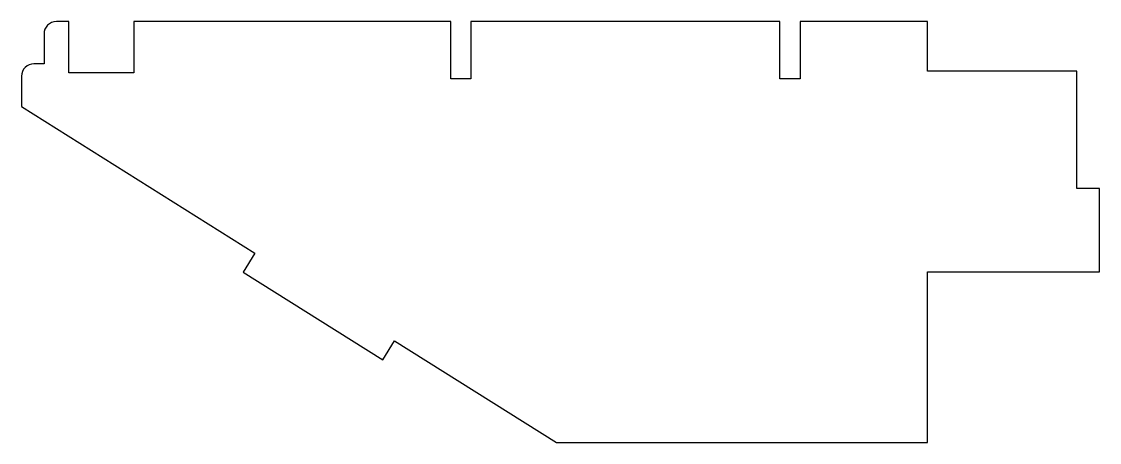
# Model space of a CAD drawing. Header units: millimetres. Extents: x -16.8 to 16.8, y -6.5 to 6.5.
import ezdxf

# ---------------------------------------------------------------- set-up
doc = ezdxf.new("R2010")
doc.units = ezdxf.units.MM
doc.layers.get('0').update_dxf_attribs({"linetype": 'CONTINUOUS'})

msp = doc.modelspace()

# ---------------------------------------------------------------- linework, layer by layer
for p, q in [((-15.31, 6.549), (-15.698, 6.549)), ((-15.31, 4.949), (-15.31, 6.549)), ((-3.415, 6.549), (-13.285, 6.549)), ((-13.285, 6.549), (-13.285, 4.949)), ((-3.415, 4.765), (-3.415, 6.549)), ((6.835, 6.549), (-2.79, 6.549)), ((-2.79, 6.549), (-2.79, 4.765)), ((6.835, 4.765), (6.835, 6.549)), ((11.425, 6.549), (7.46, 6.549)), ((7.46, 6.549), (7.46, 4.765)), ((11.425, 5.007), (11.425, 6.549)), ((-16.085, 6.161), (-16.085, 5.235)), ((-16.085, 5.235), (-16.398, 5.235)), ((-16.785, 4.847), (-16.785, 3.908)), ((-13.285, 4.949), (-15.31, 4.949)), ((-2.79, 4.765), (-3.415, 4.765)), ((7.46, 4.765), (6.835, 4.765)), ((16.085, 5.007), (11.425, 5.007)), ((16.085, 1.351), (16.085, 5.007)), ((-16.785, 3.908), (-9.515, -0.656)), ((16.785, 1.351), (16.085, 1.351)), ((16.785, -1.238), (16.785, 1.351)), ((-9.515, -0.656), (-9.887, -1.248)), ((-9.887, -1.248), (-5.538, -3.979)), ((11.425, -6.549), (11.425, -1.238)), ((11.425, -1.238), (16.785, -1.238)), ((-5.538, -3.979), (-5.166, -3.386)), ((-5.166, -3.386), (-0.127, -6.549)), ((-0.127, -6.549), (11.425, -6.549))]:
    msp.add_line(p, q)
for centre in [(-15.698, 6.161), (-16.398, 4.847)]:
    msp.add_arc(centre, 0.388, 90, 180)

doc.saveas('drawing.dxf')
